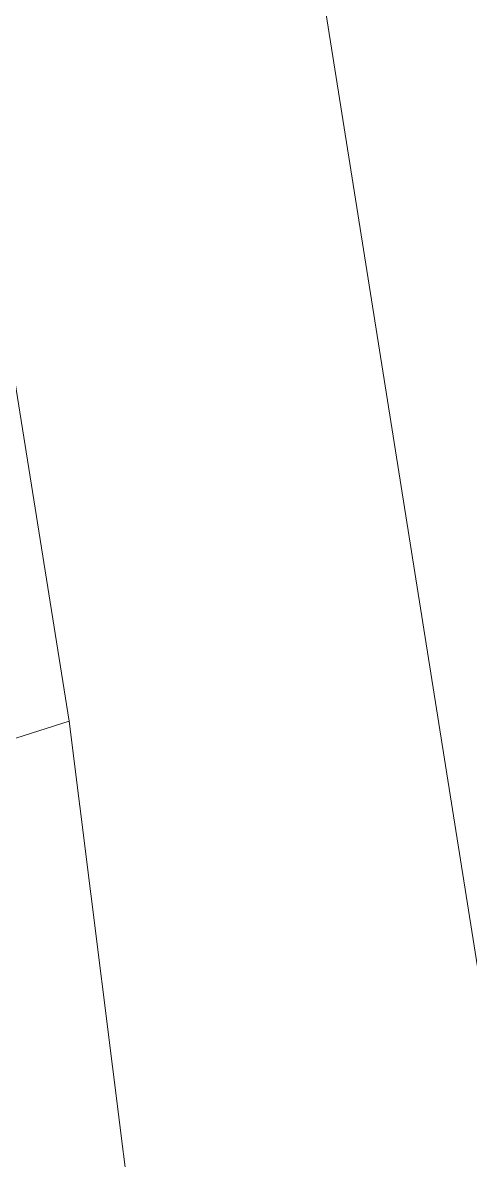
# Model space of a CAD drawing. Header units: inches. Extents: x -9985691 to 3643, y -3269800 to 4788.
# Drawn here: x -4981183 to -4980907, y -3259752 to -3259049 of the extents above; entities that cross this region are included whole.
import ezdxf

# ---------------------------------------------------------------- set-up
doc = ezdxf.new("R2010")
doc.units = ezdxf.units.IN
doc.header["$LTSCALE"] = 2
doc.header["$MEASUREMENT"] = 0
doc.layers.add('PDF_Geometry', color=7, linetype='CONTINUOUS')

msp = doc.modelspace()

# ---------------------------------------------------------------- linework, layer by layer
at = {"layer": 'PDF_Geometry', "lineweight": 9}
for points in [[(-4981244.43, -3258905.48), (-4981124.43, -3258855.48), (-4981099.43, -3258790.48), (-4981034.43, -3258780.48), (-4981014.43, -3258775.48), (-4980984.43, -3258860.48), (-4980899.43, -3259000.48), (-4980999.43, -3259020.48), (-4980899.43, -3259650.48), (-4980619.43, -3259465.48), (-4980524.43, -3259400.48), (-4980399.43, -3259385.48), (-4980294.43, -3259325.48), (-4980214.43, -3259450.48), (-4980829.43, -3259860.48), (-4980824.43, -3259865.48), (-4980859.43, -3259895.48), (-4980984.43, -3259990.48), (-4980999.43, -3260000.48), (-4981149.43, -3260115.48), (-4981154.43, -3260110.48), (-4981164.43, -3260400.48)], [(-4981244.43, -3258905.48), (-4981124.43, -3258855.48), (-4981099.43, -3258790.48), (-4981034.43, -3258780.48), (-4981014.43, -3258775.48), (-4980984.43, -3258860.48), (-4980899.43, -3259000.48), (-4980999.43, -3259020.48), (-4980899.43, -3259650.48), (-4980619.43, -3259465.48), (-4980524.43, -3259400.48), (-4980399.43, -3259385.48), (-4980294.43, -3259325.48), (-4980214.43, -3259450.48), (-4980829.43, -3259860.48), (-4980824.43, -3259865.48), (-4980859.43, -3259895.48), (-4980984.43, -3259990.48), (-4980999.43, -3260000.48), (-4981149.43, -3260115.48), (-4981154.43, -3260110.48), (-4981164.43, -3260400.48)], [(-4981244.43, -3258905.48), (-4981124.43, -3258855.48), (-4981099.43, -3258790.48), (-4981034.43, -3258780.48), (-4981014.43, -3258775.48), (-4980984.43, -3258860.48), (-4980899.43, -3259000.48), (-4980999.43, -3259020.48), (-4980899.43, -3259650.48), (-4980619.43, -3259465.48), (-4980524.43, -3259400.48), (-4980399.43, -3259385.48), (-4980294.43, -3259325.48), (-4980214.43, -3259450.48), (-4980829.43, -3259860.48), (-4980824.43, -3259865.48), (-4980859.43, -3259895.48), (-4980984.43, -3259990.48), (-4980999.43, -3260000.48), (-4981149.43, -3260115.48), (-4981154.43, -3260110.48), (-4981164.43, -3260400.48)], [(-4981244.43, -3258905.48), (-4981124.43, -3258855.48), (-4981099.43, -3258790.48), (-4981034.43, -3258780.48), (-4981014.43, -3258775.48), (-4980984.43, -3258860.48), (-4980899.43, -3259000.48), (-4980999.43, -3259020.48), (-4980899.43, -3259650.48), (-4980619.43, -3259465.48), (-4980524.43, -3259400.48), (-4980399.43, -3259385.48), (-4980294.43, -3259325.48), (-4980214.43, -3259450.48), (-4980829.43, -3259860.48), (-4980824.43, -3259865.48), (-4980859.43, -3259895.48), (-4980984.43, -3259990.48), (-4980999.43, -3260000.48), (-4981149.43, -3260115.48), (-4981154.43, -3260110.48), (-4981164.43, -3260400.48)], [(-4981389.43, -3260055.48), (-4981114.43, -3259800.48), (-4981154.43, -3259480.48), (-4981219.43, -3259075.48)], [(-4981389.43, -3260055.48), (-4981114.43, -3259800.48), (-4981154.43, -3259480.48), (-4981219.43, -3259075.48)], [(-4981389.43, -3260055.48), (-4981114.43, -3259800.48), (-4981154.43, -3259480.48), (-4981219.43, -3259075.48)], [(-4981389.43, -3260055.48), (-4981114.43, -3259800.48), (-4981154.43, -3259480.48), (-4981219.43, -3259075.48)]]:
    msp.add_lwpolyline(points, dxfattribs=at)
for points in [[(-4980874.43, -3259040.48), (-4980684.43, -3259165.48), (-4980669.43, -3259165.48), (-4980619.43, -3259465.48), (-4980899.43, -3259650.48), (-4980999.43, -3259020.48), (-4980899.43, -3259000.48)], [(-4980874.43, -3259040.48), (-4980684.43, -3259165.48), (-4980669.43, -3259165.48), (-4980619.43, -3259465.48), (-4980899.43, -3259650.48), (-4980999.43, -3259020.48), (-4980899.43, -3259000.48)], [(-4980874.43, -3259040.48), (-4980684.43, -3259165.48), (-4980669.43, -3259165.48), (-4980619.43, -3259465.48), (-4980899.43, -3259650.48), (-4980999.43, -3259020.48), (-4980899.43, -3259000.48)], [(-4980874.43, -3259040.48), (-4980684.43, -3259165.48), (-4980669.43, -3259165.48), (-4980619.43, -3259465.48), (-4980899.43, -3259650.48), (-4980999.43, -3259020.48), (-4980899.43, -3259000.48)], [(-4981154.43, -3259480.48), (-4981374.43, -3259550.48), (-4981444.43, -3259570.48), (-4981589.43, -3259620.48), (-4981594.43, -3259615.48), (-4981604.43, -3259515.48), (-4981629.43, -3259260.48), (-4981454.43, -3259180.48), (-4981219.43, -3259075.48)], [(-4981154.43, -3259480.48), (-4981374.43, -3259550.48), (-4981444.43, -3259570.48), (-4981589.43, -3259620.48), (-4981594.43, -3259615.48), (-4981604.43, -3259515.48), (-4981629.43, -3259260.48), (-4981454.43, -3259180.48), (-4981219.43, -3259075.48)], [(-4981154.43, -3259480.48), (-4981374.43, -3259550.48), (-4981444.43, -3259570.48), (-4981589.43, -3259620.48), (-4981594.43, -3259615.48), (-4981604.43, -3259515.48), (-4981629.43, -3259260.48), (-4981454.43, -3259180.48), (-4981219.43, -3259075.48)], [(-4981154.43, -3259480.48), (-4981374.43, -3259550.48), (-4981444.43, -3259570.48), (-4981589.43, -3259620.48), (-4981594.43, -3259615.48), (-4981604.43, -3259515.48), (-4981629.43, -3259260.48), (-4981454.43, -3259180.48), (-4981219.43, -3259075.48)], [(-4981114.43, -3259800.48), (-4981389.43, -3260055.48), (-4981479.43, -3260060.48), (-4981534.43, -3260065.48), (-4981584.43, -3259695.48), (-4981589.43, -3259620.48), (-4981444.43, -3259570.48), (-4981374.43, -3259550.48), (-4981154.43, -3259480.48)], [(-4981114.43, -3259800.48), (-4981389.43, -3260055.48), (-4981479.43, -3260060.48), (-4981534.43, -3260065.48), (-4981584.43, -3259695.48), (-4981589.43, -3259620.48), (-4981444.43, -3259570.48), (-4981374.43, -3259550.48), (-4981154.43, -3259480.48)], [(-4981114.43, -3259800.48), (-4981389.43, -3260055.48), (-4981479.43, -3260060.48), (-4981534.43, -3260065.48), (-4981584.43, -3259695.48), (-4981589.43, -3259620.48), (-4981444.43, -3259570.48), (-4981374.43, -3259550.48), (-4981154.43, -3259480.48)], [(-4981114.43, -3259800.48), (-4981389.43, -3260055.48), (-4981479.43, -3260060.48), (-4981534.43, -3260065.48), (-4981584.43, -3259695.48), (-4981589.43, -3259620.48), (-4981444.43, -3259570.48), (-4981374.43, -3259550.48), (-4981154.43, -3259480.48)]]:
    msp.add_lwpolyline(points, close=True, dxfattribs=at)

doc.saveas('drawing.dxf')
